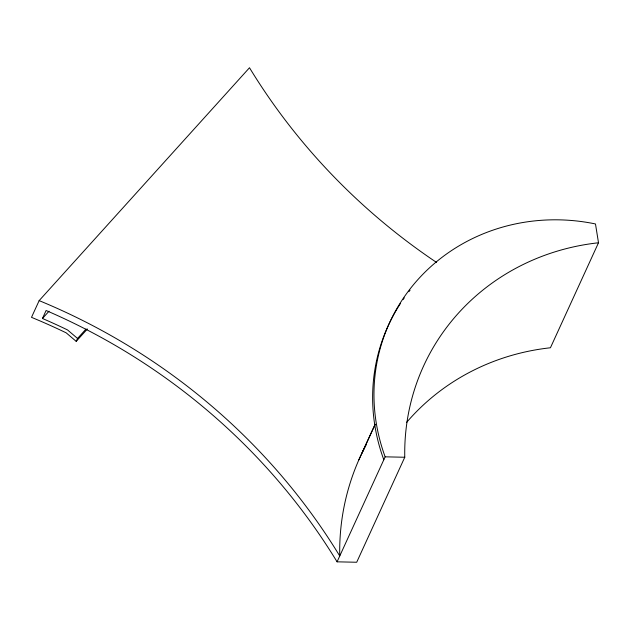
<?xml version="1.0" encoding="UTF-8"?>
<svg xmlns="http://www.w3.org/2000/svg" width="630" height="630" viewBox="0 0 630 630"><rect width="100%" height="100%" fill="white"/><g stroke="black" fill="none" stroke-linecap="round" stroke-linejoin="round"><path stroke-width="0.94" d="M436.574 262.45A610.691 577.765 24.6 0 1 249.496 67.749L39.154 300.62L31.5 317.339A610.698 577.773 24.6 0 1 66.189 332.845L76.206 341.358L87.397 328.978M76.206 341.358L77.545 338.444L67.528 329.931A610.73 577.797 24.6 0 0 42.454 318.481L46.1 310.503A610.691 577.765 24.6 0 1 337.074 561.826L356.698 562.251L404.767 457.254A231.076 218.618 24.6 0 1 598.5 242.77L595.484 223.957A190.929 180.637 24.6 0 0 385.15 456.829L337.074 561.826M358.872 459.837L375.189 424.195M362.045 452.962L375.102 424.439M598.5 242.77L550.431 347.768A231.076 218.618 24.6 0 0 406.641 422.36M42.454 318.481L49.038 311.189M77.545 338.444L86.097 328.978M385.15 456.829L404.767 457.254M383.812 459.742A190.929 180.637 24.6 0 1 400.459 303.479M403.145 299.478A190.929 180.637 24.6 0 1 404.255 297.903M408.862 291.714A190.929 180.637 24.6 0 1 410.051 290.194M365.006 447.032A250.882 237.352 24.6 0 0 339.743 555.991A610.691 577.765 24.6 0 0 39.154 300.62M365.447 446.19A250.882 237.352 24.6 0 1 366.329 444.52"/></g></svg>
